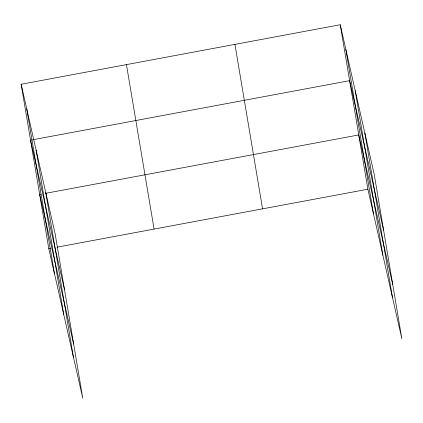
<?xml version="1.0" encoding="UTF-8"?>
<svg xmlns="http://www.w3.org/2000/svg" width="423" height="423" viewBox="0 0 423 423"><rect width="100%" height="100%" fill="white"/><g stroke="black" fill="none" stroke-linecap="round" stroke-linejoin="round"><path stroke-width="0.63" d="M21.15 84.251L55.122 233.787L82.765 398.255L48.793 248.719L21.15 84.251L340.235 24.745L374.207 174.281L401.85 338.749L367.878 189.213L340.235 24.745M32.476 139.812L30.546 140.172L64.523 289.707M33.761 139.569L349.631 80.666L383.608 230.202M40.952 194.205L39.672 194.443L73.644 343.978M45.446 193.364L358.757 134.937L392.729 284.473M48.793 248.719L50.718 248.359M57.137 247.159L367.878 189.213M364.848 133.092L392.491 297.559M355.209 90.654L382.852 255.117M345.85 49.459L373.493 213.927M234.934 44.383L262.577 208.851M126.445 64.613L154.088 229.081M45.763 192.597L73.406 357.065M36.124 150.16L63.767 314.622M26.765 108.965L54.408 273.432"/></g></svg>
